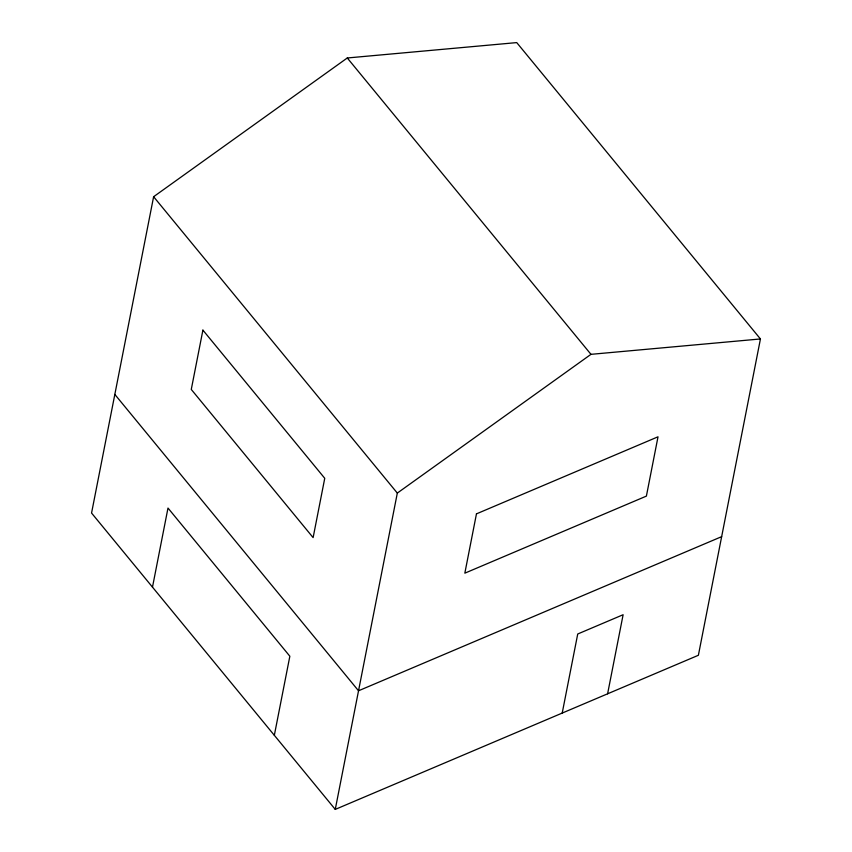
<?xml version="1.0" encoding="UTF-8"?>
<svg xmlns="http://www.w3.org/2000/svg" width="852" height="852" viewBox="0 0 852 852"><rect width="100%" height="100%" fill="white"/><g stroke="black" fill="none" stroke-linecap="round" stroke-linejoin="round"><path stroke-width="1.28" d="M153.616 196.727L91.558 513.042L335.262 809.4L698.384 655.273L760.442 338.958L516.738 42.6L347.286 57.979L153.616 196.727L397.32 493.084L335.262 809.4M152.487 587.134L167.993 508.048L289.85 656.232L274.333 735.308M562.213 713.071L577.731 633.994L623.121 614.729L607.604 693.805M397.32 493.084L590.979 354.336L760.442 338.958M721.655 536.653L358.532 690.78L114.828 394.423M347.286 57.979L590.979 354.336M202.904 330.129L191.274 389.439L313.121 537.612L324.75 478.302L202.904 330.129M476.46 513.862L464.83 573.172L646.391 496.109L658.021 436.799L476.46 513.862"/></g></svg>
